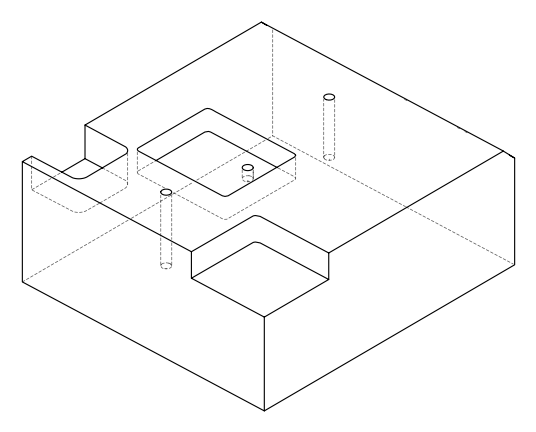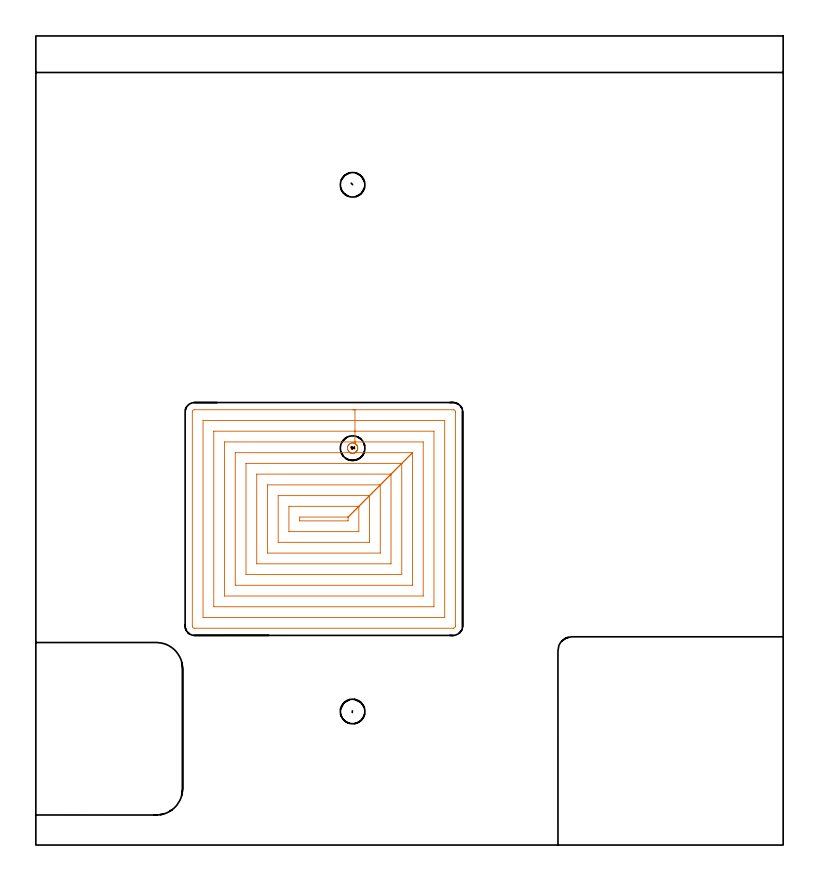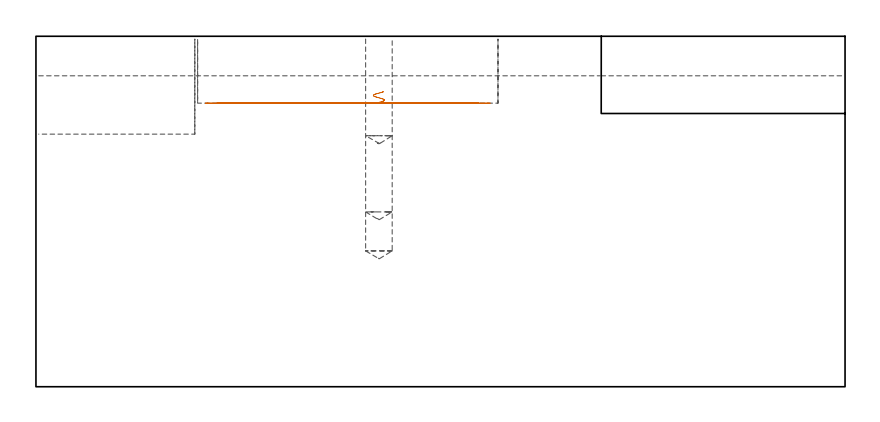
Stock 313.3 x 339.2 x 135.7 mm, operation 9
(PLAN: 10 operations, 5 tool changes, 151.5 min)
(1 SPOT_DRILL | STEP1POCKET | NXT0321_9005460120000 | 0.03 min | 1 mm3)
(2 SPOT_DRILL_1 | STEP1POCKET_1 | NXT0321_9005460120000 | 0.03 min | 2816 mm3)
(3 SPOT_DRILL_2 | STEP1POCKET_2 | NXT0321_9005460120000 | 0.03 min | 1 mm3)
(4 DRILL_BLIND_HOLE_INTO_CENTER | STEP1POCKET | UGT0301_498 | 0.35 min | 6986 mm3)
(5 DRILL_BLIND_HOLE_INTO_CENTER_1 | STEP1POCKET_1 | UGT0301_498 | 0.08 min | 1194 mm3)
(6 DRILL_BLIND_HOLE_INTO_CENTER_2 | STEP1POCKET_2 | UGT0301_498 | 0.29 min | 5733 mm3)
(7 AREA_MILL | FG_CHAMFER_SURFACE | UGT0205_001 | 15.28 min | 36673 mm3)
(8 MILL_CORNER_NOTCH_RECTANGULAR | CORNER_NOTCH_RECTANGULAR | NXT0201_013 | Follow Part, ap 2.5, ae 75% | 33.8 min | 246224 mm3)
(9 MILL_RECTANGULAR_POCKET | POCKET_RECTANGULAR_STRAIGHT | NXT0201_008 | Follow Part, ap 1.5, ae 75% | 93.98 min | 290807 mm3)
(10 MILL_SLOT | SLOT_PARTIAL_RECTANGULAR | UGT0201_094 | Follow Part, ap 5, ae 75% | 7.6 min | 166584 mm3)
(TOOL NXT0321_9005460120000 | NC Spot Drill, 142deg, 12mm, Carbide, Uncoated | D12 PA142 FL30 Z2)
(TOOL UGT0301_498 | Carbide Drill 10.3 mm | D10.3 PA118 FL87 Z2)
(TOOL UGT0205_001 | Chamfer Mill 20 x 3 x 45 deg. | D20 FL50 Z2)
(TOOL NXT0201_013 | ENDMILL 10mm | D10 FL30 Z4)
(TOOL NXT0201_008 | ENDMILL 6mm [2P460-0600-NA 1630] | D6 FL26 Z6)
(TOOL UGT0201_094 | End mill 20 mm | D20 FL38 Z4)
(OP 9 MILL_RECTANGULAR_POCKET, part 2 of 2)
G0 X134.551 Y165.175 Z114.239
G1 X134.448 Y165.013 Z114.187 F250.
X134.301 Y164.865 Z114.131
X134.15 Y164.721 Z114.075
X133.662 Y164.43 Z113.923
X133.116 Y164.276 Z113.771
X132.548 Y164.267 Z113.619
X131.998 Y164.405 Z113.467
X131.595 Y164.615 Z113.345
X131.432 Y164.746 Z113.289
X131.273 Y164.88 Z113.234
X130.937 Y165.321 Z113.085
X130.725 Y165.834 Z112.936
X130.65 Y166.384 Z112.788
X130.718 Y166.934 Z112.639
X130.923 Y167.45 Z112.49
X131.253 Y167.896 Z112.342
X131.411 Y168.031 Z112.286
X131.777 Y168.288 Z112.166
X131.962 Y168.385 Z112.11
X132.495 Y168.528 Z111.962
X133.047 Y168.533 Z111.814
X133.583 Y168.4 Z111.666
X134.069 Y168.138 Z111.519
X134.226 Y168.001 Z111.462
X134.522 Y167.683 Z111.346
X134.644 Y167.514 Z111.29
X134.856 Y167.025 Z111.147
X134.944 Y166.499 Z111.005
X134.903 Y165.968 Z110.862
X134.734 Y165.463 Z110.719
X134.448 Y165.013 Z110.576
X134.301 Y164.865 Z110.52
X134.15 Y164.721 Z110.464
X133.662 Y164.43 Z110.312
X133.116 Y164.276 Z110.16
X132.548 Y164.267 Z110.008
X131.998 Y164.405 Z109.856
X131.812 Y164.5 Z109.8
X83.6 F500.
Y108.9
X157.9
Y164.5
X130.9 Y137.5
X110.6
Y135.9
X130.9
Y137.5
X135.4 Y142.
X106.1
Y131.4
X135.4
Y142.
X139.9 Y146.5
X101.6
Y126.9
X139.9
Y146.5
X144.4 Y151.
X97.1
Y122.4
X144.4
Y151.
X148.9 Y155.5
X92.6
Y117.9
X148.9
Y155.5
X153.4 Y160.
X88.1
Y113.4
X153.4
Y160.
X157.9 Y164.5
X133.787
G3 X134.301 Y164.865 R2.174
X134.522 Y167.683 R2.18
G1 X134.226 Y168.001
G3 X133.787 Y168.298 R2.186
G1 Y169.
X79.1
Y104.4
X162.4
Y169.
X133.787
Y173.5
X74.6
Y99.9
X166.9
Y173.5
X133.787
Y178.
X70.1
Y95.4
X171.4
Y178.
X133.787
Y182.5
X66.5
G3 X65.6 Y181.6 R0.9
G1 Y91.8
G3 X66.5 Y90.9 R0.9
G1 X175.
G3 X175.9 Y91.8 R0.9
G1 Y181.6
G3 X175. Y182.5 R0.9
G1 X133.787
X132.787
G0 Z145.7
M5
M2
